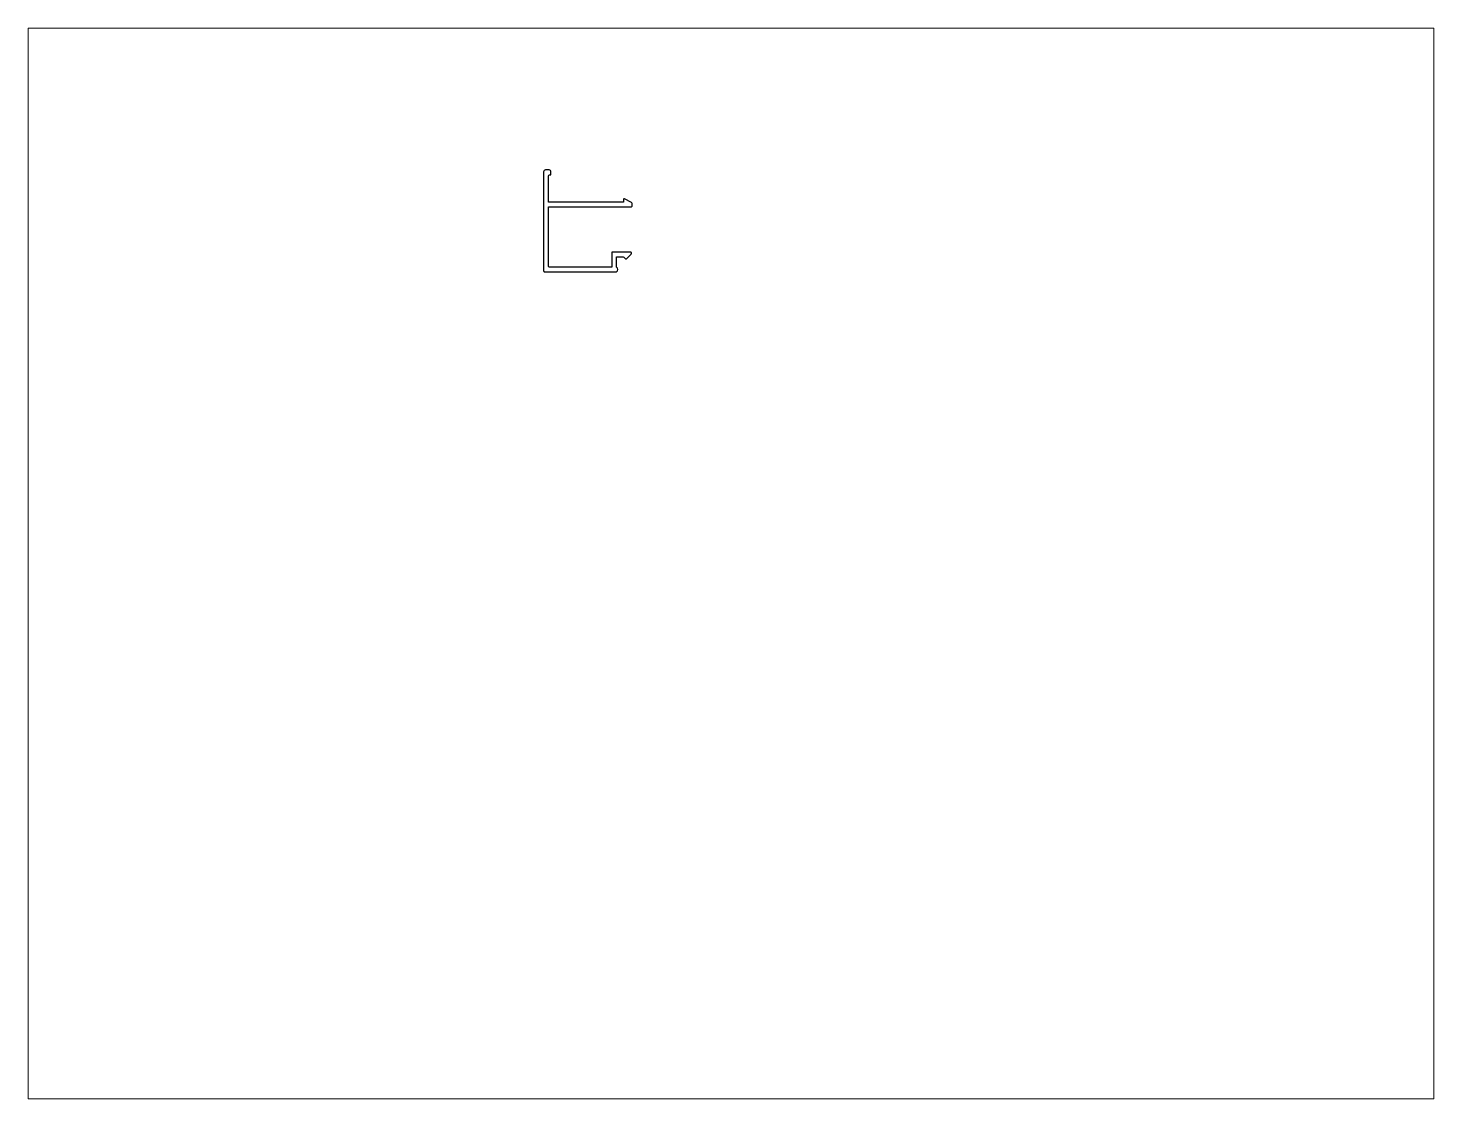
# Paper-space layout 'Layout1' of a CAD drawing. Extents: x 27 to 240, y 20 to 183.
# The model-space entities are those that its viewports show. They can reach past a viewport. Long polylines and large blocks are cut down to what shows.
import ezdxf

# ---------------------------------------------------------------- set-up
doc = ezdxf.new("R2010")
doc.units = 0
doc.header["$LTSCALE"] = 15
doc.layers.get('0').update_dxf_attribs({"linetype": 'CONTINUOUS'})
doc.layers.add('ERCAN', color=220, linetype='CONTINUOUS')

msp = doc.modelspace()

# ---------------------------------------------------------------- linework, layer by layer
at = {"layer": 'ERCAN', "color": 0, "linetype": 'CONTINUOUS'}
msp.add_lwpolyline([(161.89, 213.99), (163.11, 215.22, 0.198912), (163.17, 215.36), (163.17, 215.59, 0.414214), (162.97, 215.79), (157.77, 215.79), (157.77, 211.64), (140.7, 211.64, -0.414214), (140.4, 211.94), (140.4, 228.19), (163.12, 228.19, 0.414214), (163.37, 228.43), (163.37, 229.15, 0.321775), (163.2, 229.38), (161.33, 230.39, 0.513117), (161, 230.15), (161, 229.49), (160.4, 229.49), (140.4, 229.49), (140.4, 236.52, -0.414214), (140.9, 237.02), (141.1, 237.02), (141.1, 237.82, 0.414214), (140.6, 238.32), (139.6, 238.32, 0.414214), (139.1, 237.82), (139.1, 210.64, 0.414214), (139.4, 210.34), (159.07, 210.34, 0.541009), (159.07, 211.64), (159.07, 214.49), (160.85, 214.49, -0.198912), (161.06, 214.4), (161.47, 213.99, 0.414214)], format="xyb", close=True, dxfattribs=at)

psp = doc.layouts.get("Layout1")

# ---------------------------------------------------------------- viewports
at = {"layer": '0', "color": 0, "linetype": 'BYBLOCK', "ltscale": 0.05}
psp.add_viewport(center=(133.35, 101.6), size=(213.36, 162.56), view_center_point=(190.51, 130.3), view_height=293.8955, dxfattribs=at)

doc.saveas('drawing.dxf')
